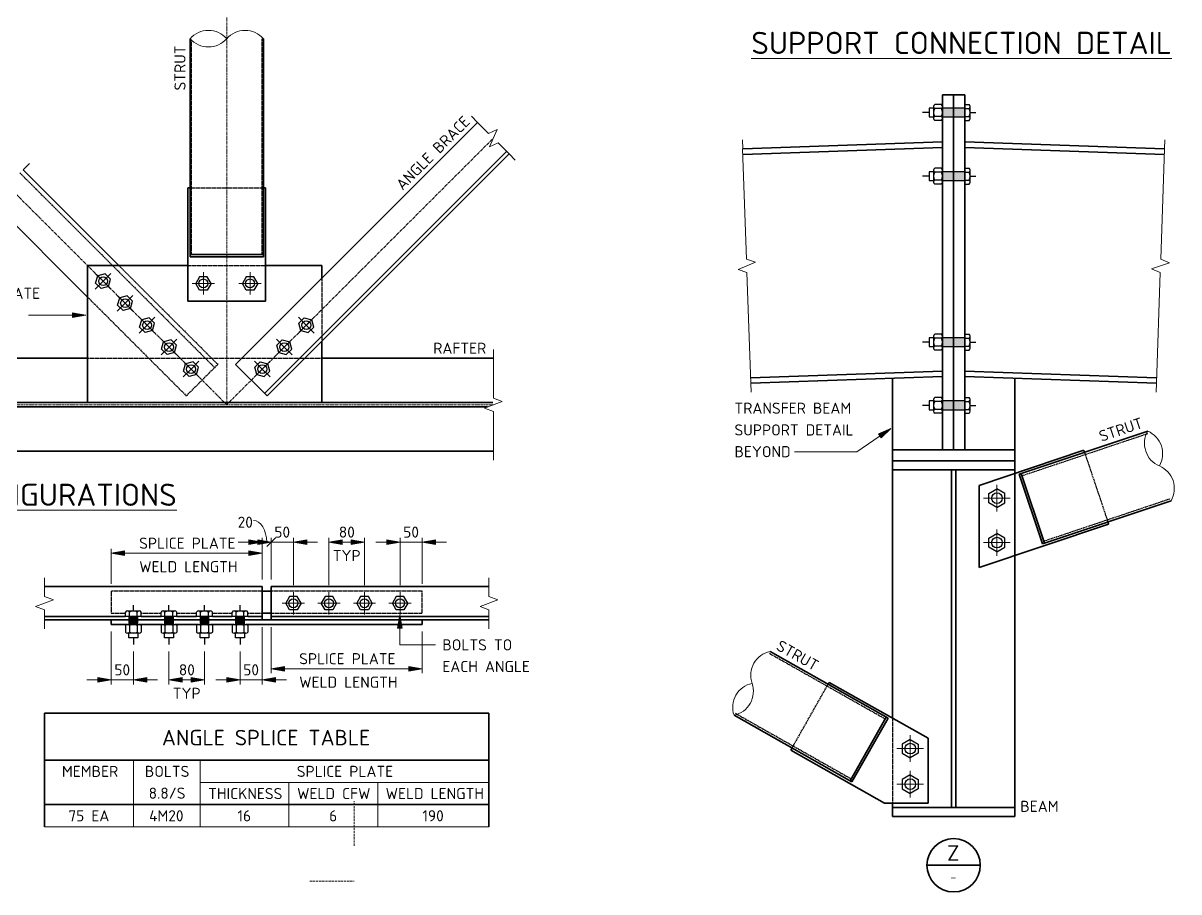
# Model space of a CAD drawing. Header units: millimetres. Extents: x 1285 to 11329, y 695 to 5869.
# Drawn here: x 8524 to 11124, y 2111 to 4066 of the extents above; entities that cross this region are included whole.
import ezdxf

# ---------------------------------------------------------------- set-up
doc = ezdxf.new("R2010")
doc.units = ezdxf.units.MM
for name, pattern in [('Centre x0_5', [10.25, 1.5, -1.25, 6.25, -1.25]), ('Dash', [7, 5, -2]), ('Hidden', [4, 3, -1])]:
    doc.linetypes.add(name, pattern=pattern)
for name, color, linetype, lineweight in [('A-000-T_TEXT', 231, 'Continuous', 13), ('A-010-D_DIM', 211, 'Continuous', 13), ('A-010-D_DIM-10', 211, 'Continuous', 13), ('A-010-M_LINE', 90, 'Continuous', 13), ('Z-000-T_TEXT', 131, 'Continuous', 18), ('Z-060-M_DETAIL', 92, 'Continuous', 25), ('Z-200_P_REF_PLANE', 111, 'Dash', 13)]:
    doc.layers.add(name, color=color, linetype=linetype, lineweight=lineweight)
doc.styles.add('ISOCPEUR', font='isocpeur.ttf', dxfattribs={"height": 25})
doc.styles.add('ISOCPEUR_1', font='isocpeur.ttf', dxfattribs={"height": 35})
doc.styles.add('ISOCPEUR_2', font='isocpeur.ttf', dxfattribs={"height": 50})
doc.styles.add('ISOCPEUR_3', font='isocpeur.ttf', dxfattribs={"height": 20})
doc.styles.add('ISOCPEUR_B', font='', dxfattribs={"height": 35})
doc.styles.get('ISOCPEUR_B').set_extended_font_data('ISOCPEUR', bold=True)
doc.dimstyles.new('2_5___Arrow_Tick', dxfattribs={"dimscale": 304.8, "dimtxt": 24.899529, "dimasz": 0.098425, "dimexe": 0.032808, "dimexo": 0.052493, "dimgap": 0.008202, "dimtad": 1, "dimdec": 0, "dimzin": 0, "dimdsep": 46, "dimtxsty": 'ISOCPEUR', "dimsah": 1, "dimcen": 0.09, "dimadec": 0, "dimazin": 0, "dimtfac": 1, "dimtdec": 4, "dimtix": 1, "dimtmove": 0, "dimatfit": 3, "dimfxl": 1, "dimtvp": 1, "dimtolj": 1, "dimtzin": 0, "dimlwd": 18, "dimlwe": 18, "dimarcsym": 2})
doc.dimstyles.new('2_5___Arrow_Tick_1', dxfattribs={"dimscale": 304.8, "dimtxt": 24.899529, "dimasz": 0.065617, "dimexe": 0.032808, "dimexo": 0.052493, "dimgap": 0.008202, "dimtad": 1, "dimdec": 0, "dimzin": 0, "dimdsep": 46, "dimtxsty": 'ISOCPEUR', "dimblk2": 'OBLIQUE', "dimsah": 1, "dimcen": 0.09, "dimadec": 0, "dimazin": 0, "dimtfac": 1, "dimtdec": 4, "dimtix": 1, "dimtmove": 1, "dimatfit": 3, "dimfxl": 1, "dimtvp": 1, "dimtolj": 1, "dimtzin": 0, "dimlwd": 18, "dimlwe": 18, "dimarcsym": 2})
doc.dimstyles.new('2_5___Arrow_Tick_2', dxfattribs={"dimscale": 304.8, "dimtxt": 24.899529, "dimasz": 0.065617, "dimexe": 0.032808, "dimexo": 0.052493, "dimgap": 0.008202, "dimtad": 1, "dimdec": 0, "dimzin": 0, "dimdsep": 46, "dimtxsty": 'ISOCPEUR', "dimblk1": 'OBLIQUE', "dimsah": 1, "dimcen": 0.09, "dimadec": 0, "dimazin": 0, "dimtfac": 1, "dimtdec": 4, "dimtix": 1, "dimtmove": 0, "dimatfit": 3, "dimfxl": 1, "dimtvp": 1, "dimtolj": 1, "dimtzin": 0, "dimlwd": 18, "dimlwe": 18, "dimarcsym": 2})

# ---------------------------------------------------------------- blocks, each defined once
blk = doc.blocks.new('NRP_Break Line _v2_ - Section-3988876-S-6911 - _INDUSTRIAL_ TYPICAL BRACING CONFIGURATION DETAILS')
at = {"layer": 'Z-060-M_DETAIL', "lineweight": 18}
for p, q in [((0, 0), (89.5, 0)), ((119.5, 0), (209, 0))]:
    blk.add_line(p, q, dxfattribs=at)
blk = doc.blocks.new('NRP_Bolt Detailed Plan _v2_ - M20-1017941-S-6911 - _INDUSTRIAL_ TYPICAL BRACING CONFIGURATION DETAILS')
at = {"layer": 'Z-060-M_DETAIL', "lineweight": 13}
for p, q in [((-25, 0), (0, 0)), ((0, 0), (0, 25)), ((25, 0), (0, 0)), ((0, 0), (0, -25))]:
    blk.add_line(p, q, dxfattribs=at)
at = {"layer": 'Z-060-M_DETAIL'}
for p, q in [((-8.7, 15), (-17.3, 0)), ((8.7, 15), (-8.7, 15)), ((17.3, 0), (8.7, 15)), ((17.3, 0), (8.7, -15)), ((-8.7, -15), (-17.3, 0)), ((8.7, -15), (-8.7, -15))]:
    blk.add_line(p, q, dxfattribs=at)
blk.add_circle((0, 0), 10, dxfattribs=at)
blk = doc.blocks.new('NRP_Bolt Detailed Plan _v2_ - M20-3988875-S-6911 - _INDUSTRIAL_ TYPICAL BRACING CONFIGURATION DETAILS')
at = {"layer": 'Z-060-M_DETAIL'}
for p, q in [((-8.7, 15), (-17.3, 0)), ((-8.7, -15), (-17.3, 0)), ((8.7, 15), (-8.7, 15)), ((17.3, 0), (8.7, 15)), ((8.7, -15), (-8.7, -15)), ((17.3, 0), (8.7, -15))]:
    blk.add_line(p, q, dxfattribs=at)
at = {"layer": 'Z-060-M_DETAIL', "lineweight": 13}
for p, q in [((0, 0), (0, 25)), ((-25, 0), (0, 0)), ((0, 0), (0, -25)), ((25, 0), (0, 0))]:
    blk.add_line(p, q, dxfattribs=at)
at = {"layer": 'Z-060-M_DETAIL'}
blk.add_circle((0, 0), 10, dxfattribs=at)
blk = doc.blocks.new('NRP_Break Line _v2_ - Round-3988884-S-6911 - _INDUSTRIAL_ TYPICAL BRACING CONFIGURATION DETAILS')
at = {"layer": 'Z-060-M_DETAIL', "lineweight": 18}
for centre, start, end in [((41.3, -36.4), 41.4096, 138.5904), ((123.8, -36.4), 41.4096, 138.5904), ((41.3, 36.4), 221.4096, 318.5904)]:
    blk.add_arc(centre, 55, start, end, dxfattribs=at)
blk = doc.blocks.new('NRP_Break Line _v2_ - Section-3988881-S-6911 - _INDUSTRIAL_ TYPICAL BRACING CONFIGURATION DETAILS')
at = {"layer": 'Z-060-M_DETAIL', "lineweight": 18}
for p, q in [((0, 0), (35, 0)), ((65, 0), (100, 0))]:
    blk.add_line(p, q, dxfattribs=at)
blk = doc.blocks.new('NRP_Bolt Detailed Section _v2_ - M20-3989071-S-6911 - _INDUSTRIAL_ TYPICAL BRACING CONFIGURATION DETAILS')
at = {"layer": 'Z-060-M_DETAIL'}
blk.add_hatch(color=256, dxfattribs=at).paths.add_polyline_path([(0, -10), (18, -10), (18, 10), (0, 10)])
for p, q in [((-12.2, -13.3), (-12.2, 13.3)), ((0, 17.8), (-9.6, 17.8)), ((0, 8.9), (-9.6, 8.9)), ((0, 17.8), (0, -17.8)), ((18, 10), (0, 10)), ((0, 10), (0, -10)), ((18, -13.3), (18, 13.3)), ((18, -10), (18, 10)), ((20.5, 17.8), (35.5, 17.8)), ((20.5, 8.9), (35.5, 8.9)), ((38, 13.3), (38, -13.3)), ((38, 10), (48, 10)), ((48, 10), (48, -10)), ((48, 0), (63, 0)), ((-12.2, 0), (-25, 0)), ((0, -8.9), (-9.6, -8.9)), ((0, -17.8), (-9.6, -17.8)), ((0, -10), (18, -10)), ((20.5, -8.9), (35.5, -8.9)), ((20.5, -17.8), (35.5, -17.8)), ((48, -10), (38, -10))]:
    blk.add_line(p, q, dxfattribs=at)
for centre, radius, start, end in [((-7, 13.3), 5.16, 120.5102, 239.4898), ((4.6, 0), 16.8, 148.1145, 211.8855), ((23.2, 13.3), 5.16, 120.5102, 239.4898), ((34.8, 0), 16.8, 148.1145, 211.8855), ((32.8, 13.3), 5.16, 300.5102, 59.4898), ((21.2, 0), 16.8, 328.1145, 31.8855), ((-7, -13.3), 5.16, 120.5102, 239.4898), ((23.2, -13.3), 5.16, 120.5102, 239.4898), ((32.8, -13.3), 5.16, 300.5102, 59.4898)]:
    blk.add_arc(centre, radius, start, end, dxfattribs=at)
blk = doc.blocks.new('NRP_Break Line _v2_ - Section-3988834-S-6911 - _INDUSTRIAL_ TYPICAL BRACING CONFIGURATION DETAILS')
at = {"layer": 'Z-060-M_DETAIL', "lineweight": 18}
for p, q in [((0, 0), (22.5, 0)), ((52.5, 0), (75, 0))]:
    blk.add_line(p, q, dxfattribs=at)
blk = doc.blocks.new('NRP_Bolt Detailed Plan _v2_ - M24-1017943-S-6911 - _INDUSTRIAL_ TYPICAL BRACING CONFIGURATION DETAILS')
at = {"layer": 'Z-060-M_DETAIL', "lineweight": 13}
for p, q in [((0, 0), (0, 30)), ((-30, 0), (0, 0)), ((30, 0), (0, 0)), ((0, 0), (0, -30))]:
    blk.add_line(p, q, dxfattribs=at)
at = {"layer": 'Z-060-M_DETAIL'}
for p, q in [((-10.4, 18), (-20.8, 0)), ((10.4, 18), (-10.4, 18)), ((20.8, 0), (10.4, 18)), ((20.8, 0), (10.4, -18)), ((-10.4, -18), (-20.8, 0)), ((10.4, -18), (-10.4, -18))]:
    blk.add_line(p, q, dxfattribs=at)
blk.add_circle((0, 0), 12, dxfattribs=at)
blk = doc.blocks.new('NRP_Break Line _v2_ - Round-3989127-S-6911 - _INDUSTRIAL_ TYPICAL BRACING CONFIGURATION DETAILS')
at = {"layer": 'Z-060-M_DETAIL', "lineweight": 18}
for centre, start, end in [((41.3, -36.4), 41.4096, 138.5904), ((123.8, -36.4), 41.4096, 138.5904), ((41.3, 36.4), 221.4096, 318.5904)]:
    blk.add_arc(centre, 55, start, end, dxfattribs=at)
blk = doc.blocks.new('NRP_Bolt Detailed Section _v2_ - M20-3988994-S-6911 - _INDUSTRIAL_ TYPICAL BRACING CONFIGURATION DETAILS')
at = {"layer": 'Z-060-M_DETAIL'}
blk.add_hatch(color=256, dxfattribs=at).paths.add_polyline_path([(0, 10), (0, -10), (50, -10), (50, 10)])
for p, q in [((-12.2, 0), (-25, 0)), ((-12.2, 13.3), (-12.2, -13.3)), ((0, 17.8), (-9.6, 17.8)), ((0, 8.9), (-9.6, 8.9)), ((0, -17.8), (0, 17.8)), ((50, 10), (0, 10)), ((0, 10), (0, -10)), ((50, 13.3), (50, -13.3)), ((50, -10), (50, 10)), ((52.5, 17.8), (67.5, 17.8)), ((52.5, 8.9), (67.5, 8.9)), ((70, -13.3), (70, 13.3)), ((80, 10), (70, 10)), ((80, -10), (80, 10)), ((0, -8.9), (-9.6, -8.9)), ((0, -17.8), (-9.6, -17.8)), ((0, -10), (50, -10)), ((52.5, -8.9), (67.5, -8.9)), ((52.5, -17.8), (67.5, -17.8)), ((70, -10), (80, -10)), ((80, 0), (95, 0))]:
    blk.add_line(p, q, dxfattribs=at)
for centre, radius, start, end in [((-7, 13.3), 5.16, 120.5102, 239.4898), ((4.6, 0), 16.8, 148.1145, 211.8855), ((55.2, 13.3), 5.16, 120.5102, 239.4898), ((66.8, 0), 16.8, 148.1145, 211.8855), ((64.8, 13.3), 5.16, 300.5102, 59.4898), ((53.2, 0), 16.8, 328.1145, 31.8855), ((-7, -13.3), 5.16, 120.5102, 239.4898), ((55.2, -13.3), 5.16, 120.5102, 239.4898), ((64.8, -13.3), 5.16, 300.5102, 59.4898)]:
    blk.add_arc(centre, radius, start, end, dxfattribs=at)
blk = doc.blocks.new('NRP_Break Line _v2_ - Section-4257791-S-6911 - _INDUSTRIAL_ TYPICAL BRACING CONFIGURATION DETAILS')
at = {"layer": 'Z-060-M_DETAIL', "lineweight": 18}
for p, q in [((0, 0), (249, 0)), ((279, 0), (528, 0))]:
    blk.add_line(p, q, dxfattribs=at)
blk = doc.blocks.new('DIMBLOCK6-S-6911 - _INDUSTRIAL_ TYPICAL BRACING CONFIGURATION DETAILS')
at = {"layer": 'A-010-D_DIM-10', "lineweight": 18}
blk.add_hatch(color=256, dxfattribs=at).paths.add_polyline_path([(9061.7, 2897.8), (9031.7, 2903.1), (9031.7, 2892.5)])
for p, q in [((9007.2, 2897.8), (9081.7, 2897.8)), ((9061.7, 2897.8), (9031.7, 2903.1)), ((9031.7, 2903.1), (9031.7, 2892.5)), ((9031.7, 2892.5), (9061.7, 2897.8)), ((9061.7, 2897.8), (9061.7, 2907.8)), ((9061.7, 2897.8), (9061.7, 2813.8)), ((9081.7, 2897.8), (9071.7, 2887.8)), ((9081.7, 2897.8), (9091.7, 2907.8)), ((9081.7, 2897.8), (9081.7, 2907.8)), ((9081.7, 2897.8), (9081.7, 2813.8))]:
    blk.add_line(p, q, dxfattribs=at)
blk.add_ellipse((9041.8, 2897.8), major_axis=(0, 48.7), ratio=0.613688, start_param=4.712389, end_param=6.283185, dxfattribs=at)
at = {"layer": 'A-010-D_DIM-10', "color": 0, "lineweight": 18, "insert": (9006.4, 2955.2), "char_height": 25, "width": 42.521, "attachment_point": 1, "line_spacing_factor": 1.149209, "style": 'ISOCPEUR'}
blk.add_mtext('20', dxfattribs=at)
blk = doc.blocks.new('_Oblique')
at = {"color": 0, "linetype": 'ByBlock', "lineweight": -2}
blk.add_line((-0.5, -0.5), (0.5, 0.5), dxfattribs=at)
blk = doc.blocks.new('DIMBLOCK7-S-6911 - _INDUSTRIAL_ TYPICAL BRACING CONFIGURATION DETAILS')
at = {"layer": 'A-010-D_DIM-10', "lineweight": 18}
for points in [[(9081.7, 2897.8), (9051.7, 2903.1), (9051.7, 2892.5)], [(9131.7, 2897.8), (9161.7, 2892.5), (9161.7, 2903.1)]]:
    blk.add_hatch(color=256, dxfattribs=at).paths.add_polyline_path(points)
for p, q in [((9081.7, 2897.8), (9051.7, 2903.1)), ((9051.7, 2903.1), (9051.7, 2892.5)), ((9051.7, 2892.5), (9081.7, 2897.8)), ((9081.7, 2897.8), (9081.7, 2907.8)), ((9081.7, 2897.8), (9186.1, 2897.8)), ((9081.7, 2897.8), (9081.7, 2813.8)), ((9131.7, 2897.8), (9131.7, 2907.8)), ((9161.7, 2903.1), (9131.7, 2897.8)), ((9131.7, 2897.8), (9161.7, 2892.5)), ((9131.7, 2897.8), (9131.7, 2801.3)), ((9161.7, 2892.5), (9161.7, 2903.1))]:
    blk.add_line(p, q, dxfattribs=at)
at = {"layer": 'A-010-D_DIM-10', "color": 0, "lineweight": 18, "insert": (9089, 2933), "char_height": 25, "width": 42.521, "attachment_point": 1, "line_spacing_factor": 1.149209, "style": 'ISOCPEUR'}
blk.add_mtext('50', dxfattribs=at)
blk = doc.blocks.new('DIMBLOCK8-S-6911 - _INDUSTRIAL_ TYPICAL BRACING CONFIGURATION DETAILS')
at = {"layer": 'A-010-D_DIM-10', "lineweight": 18}
for points in [[(8721.7, 2587.8), (8691.7, 2593.1), (8691.7, 2582.5)], [(8771.7, 2587.8), (8801.7, 2582.5), (8801.7, 2593.1)]]:
    blk.add_hatch(color=256, dxfattribs=at).paths.add_polyline_path(points)
for p, q in [((8721.7, 2587.8), (8721.7, 2696.8)), ((8771.7, 2587.8), (8771.7, 2651.8)), ((8667.2, 2587.8), (8826.1, 2587.8)), ((8721.7, 2587.8), (8691.7, 2593.1)), ((8691.7, 2593.1), (8691.7, 2582.5)), ((8691.7, 2582.5), (8721.7, 2587.8)), ((8721.7, 2587.8), (8721.7, 2577.8)), ((8801.7, 2593.1), (8771.7, 2587.8)), ((8771.7, 2587.8), (8801.7, 2582.5)), ((8771.7, 2587.8), (8771.7, 2577.8)), ((8801.7, 2582.5), (8801.7, 2593.1))]:
    blk.add_line(p, q, dxfattribs=at)
at = {"layer": 'A-010-D_DIM-10', "color": 0, "lineweight": 18, "insert": (8729, 2623), "char_height": 25, "width": 42.521, "attachment_point": 1, "line_spacing_factor": 1.149209, "style": 'ISOCPEUR'}
blk.add_mtext('50', dxfattribs=at)
blk = doc.blocks.new('DIMBLOCK9-S-6911 - _INDUSTRIAL_ TYPICAL BRACING CONFIGURATION DETAILS')
at = {"layer": 'A-010-D_DIM-10', "lineweight": 18}
for points in [[(9371.7, 2897.8), (9341.7, 2903.1), (9341.7, 2892.5)], [(9421.7, 2897.8), (9451.7, 2892.5), (9451.7, 2903.1)]]:
    blk.add_hatch(color=256, dxfattribs=at).paths.add_polyline_path(points)
for p, q in [((9317.2, 2897.8), (9476.1, 2897.8)), ((9371.7, 2897.8), (9341.7, 2903.1)), ((9341.7, 2903.1), (9341.7, 2892.5)), ((9341.7, 2892.5), (9371.7, 2897.8)), ((9371.7, 2897.8), (9371.7, 2907.8)), ((9371.7, 2897.8), (9371.7, 2801.3)), ((9421.7, 2897.8), (9421.7, 2907.8)), ((9451.7, 2903.1), (9421.7, 2897.8)), ((9421.7, 2897.8), (9451.7, 2892.5)), ((9421.7, 2897.8), (9421.7, 2803.8)), ((9451.7, 2892.5), (9451.7, 2903.1))]:
    blk.add_line(p, q, dxfattribs=at)
at = {"layer": 'A-010-D_DIM-10', "color": 0, "lineweight": 18, "insert": (9379, 2933), "char_height": 25, "width": 42.521, "attachment_point": 1, "line_spacing_factor": 1.149209, "style": 'ISOCPEUR'}
blk.add_mtext('50', dxfattribs=at)
blk = doc.blocks.new('DIMBLOCK10-S-6911 - _INDUSTRIAL_ TYPICAL BRACING CONFIGURATION DETAILS')
at = {"layer": 'A-010-D_DIM-10', "lineweight": 18}
for points in [[(9211.7, 2897.8), (9241.7, 2892.5), (9241.7, 2903.1)], [(9291.7, 2897.8), (9261.7, 2903.1), (9261.7, 2892.5)]]:
    blk.add_hatch(color=256, dxfattribs=at).paths.add_polyline_path(points)
for p, q in [((9211.7, 2897.8), (9211.7, 2907.8)), ((9241.7, 2903.1), (9211.7, 2897.8)), ((9211.7, 2897.8), (9291.7, 2897.8)), ((9211.7, 2897.8), (9241.7, 2892.5)), ((9211.7, 2897.8), (9211.7, 2801.3)), ((9241.7, 2892.5), (9241.7, 2903.1)), ((9291.7, 2897.8), (9261.7, 2903.1)), ((9261.7, 2903.1), (9261.7, 2892.5)), ((9261.7, 2892.5), (9291.7, 2897.8)), ((9291.7, 2897.8), (9291.7, 2907.8)), ((9291.7, 2897.8), (9291.7, 2801.3))]:
    blk.add_line(p, q, dxfattribs=at)
at = {"layer": 'A-010-D_DIM-10', "color": 0, "lineweight": 18, "char_height": 25, "attachment_point": 1, "line_spacing_factor": 1.149209, "style": 'ISOCPEUR'}
for s, insert, width in [('80', (9234, 2933), 42.521), ('TYP', (9220.3, 2880.1), 75.273)]:
    blk.add_mtext(s, dxfattribs=dict(at, insert=insert, width=width))
blk = doc.blocks.new('DIMBLOCK11-S-6911 - _INDUSTRIAL_ TYPICAL BRACING CONFIGURATION DETAILS')
at = {"layer": 'A-010-D_DIM-10', "lineweight": 18}
for points in [[(8851.7, 2587.8), (8881.7, 2582.5), (8881.7, 2593.1)], [(8931.7, 2587.8), (8901.7, 2593.1), (8901.7, 2582.5)]]:
    blk.add_hatch(color=256, dxfattribs=at).paths.add_polyline_path(points)
for p, q in [((8851.7, 2587.8), (8851.7, 2651.8)), ((8931.7, 2587.8), (8931.7, 2651.8)), ((8881.7, 2593.1), (8851.7, 2587.8)), ((8851.7, 2587.8), (8931.7, 2587.8)), ((8851.7, 2587.8), (8881.7, 2582.5)), ((8851.7, 2587.8), (8851.7, 2577.8)), ((8881.7, 2582.5), (8881.7, 2593.1)), ((8931.7, 2587.8), (8901.7, 2593.1)), ((8901.7, 2593.1), (8901.7, 2582.5)), ((8901.7, 2582.5), (8931.7, 2587.8)), ((8931.7, 2587.8), (8931.7, 2577.8))]:
    blk.add_line(p, q, dxfattribs=at)
at = {"layer": 'A-010-D_DIM-10', "color": 0, "lineweight": 18, "char_height": 25, "attachment_point": 1, "line_spacing_factor": 1.149209, "style": 'ISOCPEUR'}
for s, insert, width in [('80', (8874, 2623), 42.521), ('TYP', (8860.3, 2570.1), 75.273)]:
    blk.add_mtext(s, dxfattribs=dict(at, insert=insert, width=width))
blk = doc.blocks.new('DIMBLOCK12-S-6911 - _INDUSTRIAL_ TYPICAL BRACING CONFIGURATION DETAILS')
at = {"layer": 'A-010-D_DIM-10', "lineweight": 18}
for points in [[(9011.7, 2587.8), (8981.7, 2593.1), (8981.7, 2582.5)], [(9061.7, 2587.8), (9091.7, 2582.5), (9091.7, 2593.1)]]:
    blk.add_hatch(color=256, dxfattribs=at).paths.add_polyline_path(points)
for p, q in [((9061.7, 2587.8), (9061.7, 2706.8)), ((9011.7, 2587.8), (9011.7, 2651.8)), ((8957.2, 2587.8), (9116.1, 2587.8)), ((9011.7, 2587.8), (8981.7, 2593.1)), ((8981.7, 2593.1), (8981.7, 2582.5)), ((8981.7, 2582.5), (9011.7, 2587.8)), ((9011.7, 2587.8), (9011.7, 2577.8)), ((9091.7, 2593.1), (9061.7, 2587.8)), ((9061.7, 2587.8), (9091.7, 2582.5)), ((9061.7, 2587.8), (9061.7, 2577.8)), ((9091.7, 2582.5), (9091.7, 2593.1))]:
    blk.add_line(p, q, dxfattribs=at)
at = {"layer": 'A-010-D_DIM-10', "color": 0, "lineweight": 18, "insert": (9019, 2623), "char_height": 25, "width": 42.521, "attachment_point": 1, "line_spacing_factor": 1.149209, "style": 'ISOCPEUR'}
blk.add_mtext('50', dxfattribs=at)
blk = doc.blocks.new('DIMBLOCK13-S-6911 - _INDUSTRIAL_ TYPICAL BRACING CONFIGURATION DETAILS')
at = {"layer": 'A-010-D_DIM-10', "lineweight": 18}
for points in [[(9081.7, 2612.8), (9111.7, 2607.5), (9111.7, 2618.1)], [(9421.7, 2612.8), (9391.7, 2618.1), (9391.7, 2607.5)]]:
    blk.add_hatch(color=256, dxfattribs=at).paths.add_polyline_path(points)
for p, q in [((9081.7, 2612.8), (9081.7, 2706.8)), ((9421.7, 2612.8), (9421.7, 2696.8)), ((9111.7, 2618.1), (9081.7, 2612.8)), ((9081.7, 2612.8), (9421.7, 2612.8)), ((9081.7, 2612.8), (9111.7, 2607.5)), ((9081.7, 2612.8), (9081.7, 2602.8)), ((9111.7, 2607.5), (9111.7, 2618.1)), ((9421.7, 2612.8), (9391.7, 2618.1)), ((9391.7, 2618.1), (9391.7, 2607.5)), ((9391.7, 2607.5), (9421.7, 2612.8)), ((9421.7, 2612.8), (9421.7, 2602.8))]:
    blk.add_line(p, q, dxfattribs=at)
at = {"layer": 'A-010-D_DIM-10', "color": 0, "lineweight": 18, "char_height": 25, "attachment_point": 1, "line_spacing_factor": 1.149209, "style": 'ISOCPEUR'}
for s, insert, width in [('SPLICE PLATE', (9144.7, 2648), 256.848), ('WELD LENGTH', (9144.9, 2595.1), 256.274)]:
    blk.add_mtext(s, dxfattribs=dict(at, insert=insert, width=width))
blk = doc.blocks.new('DIMBLOCK14-S-6911 - _INDUSTRIAL_ TYPICAL BRACING CONFIGURATION DETAILS')
at = {"layer": 'A-010-D_DIM-10', "lineweight": 18}
for points in [[(8721.7, 2872.8), (8751.7, 2867.5), (8751.7, 2878.1)], [(9061.7, 2872.8), (9031.7, 2878.1), (9031.7, 2867.5)]]:
    blk.add_hatch(color=256, dxfattribs=at).paths.add_polyline_path(points)
for p, q in [((8721.7, 2872.8), (8721.7, 2882.8)), ((8751.7, 2878.1), (8721.7, 2872.8)), ((8721.7, 2872.8), (9061.7, 2872.8)), ((8721.7, 2872.8), (8751.7, 2867.5)), ((8721.7, 2872.8), (8721.7, 2803.8)), ((8751.7, 2867.5), (8751.7, 2878.1)), ((9061.7, 2872.8), (9031.7, 2878.1)), ((9031.7, 2878.1), (9031.7, 2867.5)), ((9031.7, 2867.5), (9061.7, 2872.8)), ((9061.7, 2872.8), (9061.7, 2882.8)), ((9061.7, 2872.8), (9061.7, 2813.8))]:
    blk.add_line(p, q, dxfattribs=at)
at = {"layer": 'A-010-D_DIM-10', "color": 0, "lineweight": 18, "char_height": 25, "attachment_point": 1, "line_spacing_factor": 1.149209, "style": 'ISOCPEUR'}
for s, insert, width in [('SPLICE PLATE', (8784.7, 2908), 256.848), ('WELD LENGTH', (8784.9, 2855.1), 256.274)]:
    blk.add_mtext(s, dxfattribs=dict(at, insert=insert, width=width))
blk = doc.blocks.new('NRP_Detail-Head-Dummy - NRP_Detail-Head-Dummy-3982402-S-6911 - _INDUSTRIAL_ TYPICAL BRACING CONFIGURATION DETAILS')
at = {"layer": 'Z-000-T_TEXT', "lineweight": 35}
blk.add_line((-6, 0), (6, 0), dxfattribs=at)
for start, end in [(360, 180), (180, 360)]:
    blk.add_arc((0, 0), 6, start, end, dxfattribs=at)

msp = doc.modelspace()

# ---------------------------------------------------------------- hatches: boundary and pattern name
at = {"layer": 'A-000-T_TEXT', "lineweight": 18}
for points in [[(8664.4, 3409), (8634.4, 3414.3), (8634.4, 3403.7)], [(10475.8, 3154), (10448.1, 3141.4), (10454.1, 3132.7)], [(9371.5, 2734.5), (9366.2, 2704.5), (9376.8, 2704.5)]]:
    msp.add_hatch(color=7, dxfattribs=at).paths.add_polyline_path(points)

# ---------------------------------------------------------------- linework, layer by layer
at = {"layer": 'A-000-T_TEXT', "color": 250, "lineweight": 18}
for p, q in [((8569.8, 3409), (8535.4, 3409)), ((8664.4, 3409), (8569.8, 3409)), ((8664.4, 3409), (8634.4, 3414.3)), ((8634.4, 3414.3), (8634.4, 3403.7)), ((8634.4, 3403.7), (8664.4, 3409)), ((10475.8, 3154), (10399.3, 3101.5)), ((10475.8, 3154), (10448.1, 3141.4)), ((10454.1, 3132.7), (10475.8, 3154)), ((10448.1, 3141.4), (10454.1, 3132.7)), ((10399.3, 3101.5), (10259, 3101.5)), ((9371.5, 2734.5), (9366.2, 2704.5)), ((9376.8, 2704.5), (9371.5, 2734.5)), ((9371.5, 2734.5), (9371.5, 2666.7)), ((9366.2, 2704.5), (9376.8, 2704.5)), ((9371.5, 2666.7), (9451.9, 2666.7))]:
    msp.add_line(p, q, dxfattribs=at)
at = {"layer": 'A-010-M_LINE', "linetype": 'Centre x0_5', "lineweight": 18}
for p, q in [((8981.7, 3207.2), (8981.7, 5669.3)), ((7193.4, 4995.4), (8981.7, 3207.2)), ((9580.6, 3806.1), (8981.7, 3207.2)), ((7193.4, 3207.2), (9581.7, 3207.2))]:
    msp.add_line(p, q, dxfattribs=at)
at = {"layer": 'A-010-M_LINE', "lineweight": 35}
for p, q in [((8899.2, 3540.2), (8899.2, 4031.1)), ((9064.2, 3540.2), (9064.2, 4031.1)), ((10592.4, 3904.9), (10592.4, 3105.6)), ((10617.4, 3904.9), (10592.4, 3904.9)), ((10617.4, 3166.9), (10617.4, 3904.9)), ((10642.4, 3904.9), (10617.4, 3904.9)), ((10617.4, 3904.9), (10617.4, 3105.6)), ((10642.4, 3105.6), (10642.4, 3904.9)), ((9001.7, 3297.9), (9546.3, 3842.5)), ((10592.4, 3799.1), (10142.7, 3783.4)), ((10642.4, 3799.1), (11092.1, 3783.4)), ((9066.7, 3232.8), (9611.3, 3777.5)), ((9072.4, 3227.2), (9617, 3771.8)), ((10592.4, 3785.9), (10143.2, 3770.2)), ((10642.4, 3785.9), (11091.7, 3770.2)), ((8523.6, 3735.9), (8739.3, 3520.2)), ((8894.2, 3440.2), (8894.2, 3695.2)), ((8894.2, 3695.2), (8899.2, 3695.2)), ((9064.2, 3695.2), (9069.2, 3695.2)), ((9069.2, 3440.2), (9069.2, 3695.2)), ((8452.9, 3665.2), (8668.6, 3449.5)), ((8899.2, 3545.2), (9064.2, 3545.2)), ((8899.2, 3540.2), (9064.2, 3540.2)), ((8668.6, 3520.2), (8894.2, 3520.2)), ((8668.6, 3520.2), (8668.6, 3212)), ((9195.7, 3520.2), (9069.2, 3520.2)), ((9195.7, 3492), (9195.7, 3520.2)), ((8894.2, 3440.2), (9069.2, 3440.2)), ((9195.7, 3350.5), (9195.7, 3212)), ((8187.5, 3311.7), (8668.6, 3311.7)), ((9195.7, 3311.7), (9581.7, 3311.7)), ((9001.7, 3297.9), (9072.4, 3227.2)), ((10592.4, 3283), (10160.7, 3267.9)), ((10642.4, 3283), (11074.1, 3267.9)), ((10592.4, 3270.7), (10161.1, 3255.7)), ((10479.9, 3105.6), (10479.9, 3266.8)), ((10642.4, 3270.7), (11073.7, 3255.7)), ((10754.9, 3105.6), (10754.9, 3266.8)), ((8189, 3202.4), (9568.9, 3202.4)), ((8200.3, 3212), (9580.2, 3212)), ((10764.9, 3050.6), (11054.1, 3147.7)), ((8187.5, 3102.7), (9581.7, 3102.7)), ((10479.9, 3080.6), (10479.9, 3105.6)), ((10479.9, 3105.6), (10754.9, 3105.6)), ((10674.9, 3025.6), (10910.3, 3104.6)), ((10754.9, 3105.6), (10754.9, 3080.6)), ((10910.3, 3104.6), (10911.4, 3101.3)), ((10479.9, 3080.6), (10754.9, 3080.6)), ((10479.9, 3060.6), (10479.9, 3080.6)), ((10754.9, 3080.6), (10754.9, 3060.6)), ((10754.9, 3060.6), (10479.9, 3060.6)), ((10479.9, 3060.6), (10479.9, 2501.7)), ((10612.4, 3060.6), (10622.4, 3060.6)), ((10612.4, 2300.6), (10612.4, 3060.6)), ((10622.4, 3060.6), (10622.4, 2300.6)), ((10754.9, 3060.6), (10754.9, 2300.6)), ((10764.9, 3050.6), (10817.4, 2894.1)), ((10769.6, 3052.2), (10822.2, 2895.7)), ((10674.9, 3025.6), (10674.9, 2841)), ((10817.4, 2894.1), (11106.6, 2991.2)), ((10964.9, 2942.1), (10966, 2938.7)), ((10674.9, 2841), (10966, 2938.7)), ((9061.7, 2797.8), (8571.7, 2797.8)), ((9061.7, 2797.8), (9061.7, 2722.8)), ((9081.7, 2787.8), (9061.7, 2787.8)), ((9081.7, 2797.8), (9571.7, 2797.8)), ((9081.7, 2797.8), (9081.7, 2722.8)), ((8571.7, 2730.8), (8753.9, 2730.8)), ((8789.5, 2730.8), (8833.9, 2730.8)), ((8869.5, 2730.8), (8913.9, 2730.8)), ((8949.5, 2730.8), (8993.9, 2730.8)), ((9029.5, 2730.8), (9061.7, 2730.8)), ((9061.7, 2737.8), (9081.7, 2737.8)), ((9571.7, 2730.8), (9081.7, 2730.8)), ((8571.7, 2722.8), (8761.7, 2722.8)), ((8721.7, 2722.8), (8721.7, 2712.8)), ((8721.7, 2722.8), (8761.7, 2722.8)), ((8721.7, 2712.8), (8758.3, 2712.8)), ((8781.7, 2722.8), (8841.7, 2722.8)), ((8781.7, 2722.8), (8841.7, 2722.8)), ((8785, 2712.8), (8838.3, 2712.8)), ((8861.7, 2722.8), (8921.7, 2722.8)), ((8861.7, 2722.8), (8921.7, 2722.8)), ((8865, 2712.8), (8918.3, 2712.8)), ((8941.7, 2722.8), (9001.7, 2722.8)), ((8941.7, 2722.8), (9001.7, 2722.8)), ((8945, 2712.8), (8998.3, 2712.8)), ((9021.7, 2722.8), (9061.7, 2722.8)), ((9021.7, 2722.8), (9421.7, 2722.8)), ((9025, 2712.8), (9421.7, 2712.8)), ((9571.7, 2722.8), (9081.7, 2722.8)), ((9421.7, 2712.8), (9421.7, 2722.8)), ((10469.9, 2501.7), (10204.5, 2651.9)), ((10335.7, 2579.3), (10337.4, 2582.3)), ((10559.9, 2456.4), (10337.4, 2582.3)), ((8571.7, 2512.8), (9571.7, 2512.8)), ((8571.7, 2512.8), (8571.7, 2257)), ((9571.7, 2512.8), (9571.7, 2257)), ((10388.6, 2358), (10123.2, 2508.2)), ((10384.3, 2360.4), (10465.6, 2504.1)), ((10388.6, 2358), (10469.9, 2501.7)), ((10559.9, 2456.4), (10559.9, 2310.6)), ((10251.3, 2430), (10253, 2433)), ((10462.2, 2310.6), (10251.3, 2430)), ((8571.7, 2407), (9571.7, 2407)), ((8571.7, 2307), (9571.7, 2307)), ((10559.9, 2310.6), (10462.2, 2310.6)), ((10479.9, 2310.6), (10479.9, 2300.6)), ((10754.9, 2300.6), (10479.9, 2300.6)), ((10479.9, 2300.6), (10479.9, 2280.6)), ((10622.4, 2300.6), (10612.4, 2300.6)), ((10754.9, 2280.6), (10754.9, 2300.6)), ((10479.9, 2280.6), (10754.9, 2280.6))]:
    msp.add_line(p, q, dxfattribs=at)
at = {"layer": 'A-010-M_LINE', "linetype": 'Hidden', "lineweight": 25}
for p, q in [((9061.2, 3545.2), (9061.2, 4031.1)), ((8902.2, 3545.2), (8902.2, 4028.5)), ((8516.5, 3728.8), (8954.6, 3290.8)), ((8899.2, 3695.2), (9064.2, 3695.2)), ((8739.3, 3520.2), (8961.7, 3297.9)), ((8894.2, 3520.2), (9069.2, 3520.2)), ((9195.7, 3492), (9195.7, 3350.5)), ((8668.6, 3449.5), (8890.9, 3227.2)), ((8668.6, 3311.7), (9195.7, 3311.7)), ((8961.7, 3297.9), (8890.9, 3227.2)), ((10771.2, 3047.5), (11055.6, 3142.9)), ((10911.4, 3101.3), (10964.9, 2942.1)), ((10820.6, 2900.4), (11105, 2995.9)), ((8721.7, 2787.8), (8721.7, 2737.8)), ((9061.7, 2787.8), (8721.7, 2787.8)), ((9421.7, 2787.8), (9081.7, 2787.8)), ((9421.7, 2737.8), (9421.7, 2787.8)), ((8721.7, 2737.8), (8753.9, 2737.8)), ((8789.5, 2737.8), (8833.9, 2737.8)), ((8869.5, 2737.8), (8913.9, 2737.8)), ((8949.5, 2737.8), (8993.9, 2737.8)), ((9029.5, 2737.8), (9061.7, 2737.8)), ((9081.7, 2737.8), (9421.7, 2737.8)), ((10463.1, 2499.8), (10202, 2647.5)), ((10253, 2433), (10335.7, 2579.3)), ((10386.7, 2364.8), (10125.6, 2512.5)), ((10479.9, 2501.7), (10479.9, 2310.6))]:
    msp.add_line(p, q, dxfattribs=at)
at = {"layer": 'A-010-M_LINE', "lineweight": 18}
for p, q in [((8771.7, 2407), (8771.7, 2257)), ((8921.7, 2407), (8921.7, 2257)), ((8921.7, 2357), (9571.7, 2357)), ((9121.7, 2357), (9121.7, 2257)), ((9321.7, 2357), (9321.7, 2257)), ((8571.7, 2257), (9571.7, 2257))]:
    msp.add_line(p, q, dxfattribs=at)
at = {"layer": 'Z-000-T_TEXT'}
for p, q in [((9546.3, 3842.5), (9532.2, 3856.6)), ((9571, 3817.8), (9590.5, 3826.6)), ((9590.5, 3826.6), (9572.8, 3787.7)), ((10142.7, 3783.4), (10142, 3803.4)), ((11092.1, 3783.4), (11092.8, 3803.4)), ((9572.8, 3787.7), (9592.3, 3796.5)), ((9617, 3771.8), (9631.1, 3757.7)), ((8523.6, 3735.9), (8537.7, 3750.1)), ((10132.2, 3511.3), (10171.6, 3527.7)), ((10152.4, 3504.5), (10132.2, 3511.3)), ((10171.6, 3527.7), (10151.4, 3534.5)), ((11103.2, 3526.3), (11062.7, 3512.7)), ((11062.7, 3512.7), (11082.4, 3504.5)), ((11083.4, 3534.5), (11103.2, 3526.3)), ((9581.7, 3311.7), (9581.7, 3331.7)), ((10161.1, 3255.7), (10161.8, 3235.7)), ((11073.7, 3255.7), (11073, 3235.7)), ((9601.7, 3214.7), (9561.7, 3199.7)), ((9561.7, 3199.7), (9581.7, 3192.2)), ((9581.7, 3222.2), (9601.7, 3214.7)), ((9581.7, 3102.7), (9581.7, 3082.7)), ((8571.7, 2797.8), (8571.7, 2817.8)), ((9571.7, 2797.8), (9571.7, 2817.8)), ((8551.7, 2752.8), (8591.7, 2767.8)), ((8591.7, 2767.8), (8571.7, 2775.3)), ((9591.7, 2767.8), (9551.7, 2752.8)), ((9571.7, 2775.3), (9591.7, 2767.8)), ((8571.7, 2745.3), (8551.7, 2752.8)), ((9551.7, 2752.8), (9571.7, 2745.3)), ((8571.7, 2722.8), (8571.7, 2702.8)), ((9571.7, 2722.8), (9571.7, 2702.8))]:
    msp.add_line(p, q, dxfattribs=at)
at = {"layer": 'Z-200_P_REF_PLANE'}
for p, q in [((9268.8, 2214.6), (9268.8, 2314.6)), ((9168.8, 2134.6), (9268.8, 2134.6))]:
    msp.add_line(p, q, dxfattribs=at)

# ---------------------------------------------------------------- block references
at = {"layer": 'Z-000-T_TEXT', "lineweight": 35, "xscale": 10, "yscale": 10, "zscale": 10}
msp.add_blockref('NRP_Detail-Head-Dummy - NRP_Detail-Head-Dummy-3982402-S-6911 - _INDUSTRIAL_ TYPICAL BRACING CONFIGURATION DETAILS', (10617.4, 2170.6), dxfattribs=at)
at = {"layer": 'Z-060-M_DETAIL'}
for name, p in [('NRP_Break Line _v2_ - Round-3988884-S-6911 - _INDUSTRIAL_ TYPICAL BRACING CONFIGURATION DETAILS', (8899.2, 4031.1)), ('NRP_Bolt Detailed Plan _v2_ - M20-1017941-S-6911 - _INDUSTRIAL_ TYPICAL BRACING CONFIGURATION DETAILS', (8929.2, 3480.2)), ('NRP_Bolt Detailed Plan _v2_ - M20-1017941-S-6911 - _INDUSTRIAL_ TYPICAL BRACING CONFIGURATION DETAILS', (9034.2, 3480.2)), ('NRP_Bolt Detailed Plan _v2_ - M20-1017941-S-6911 - _INDUSTRIAL_ TYPICAL BRACING CONFIGURATION DETAILS', (9131.7, 2760.3)), ('NRP_Bolt Detailed Plan _v2_ - M20-1017941-S-6911 - _INDUSTRIAL_ TYPICAL BRACING CONFIGURATION DETAILS', (9211.7, 2760.3)), ('NRP_Bolt Detailed Plan _v2_ - M20-1017941-S-6911 - _INDUSTRIAL_ TYPICAL BRACING CONFIGURATION DETAILS', (9291.7, 2760.3)), ('NRP_Bolt Detailed Plan _v2_ - M20-1017941-S-6911 - _INDUSTRIAL_ TYPICAL BRACING CONFIGURATION DETAILS', (9371.7, 2760.3))]:
    msp.add_blockref(name, p, dxfattribs=at)
for name, p, rotation in [('NRP_Bolt Detailed Section _v2_ - M20-3988994-S-6911 - _INDUSTRIAL_ TYPICAL BRACING CONFIGURATION DETAILS', (10642.4, 3864.9), 180), ('NRP_Bolt Detailed Section _v2_ - M20-3988994-S-6911 - _INDUSTRIAL_ TYPICAL BRACING CONFIGURATION DETAILS', (10642.4, 3721.7), 180), ('NRP_Bolt Detailed Plan _v2_ - M20-3988875-S-6911 - _INDUSTRIAL_ TYPICAL BRACING CONFIGURATION DETAILS', (8703.6, 3485.2), 315.0000000000003), ('NRP_Bolt Detailed Plan _v2_ - M20-3988875-S-6911 - _INDUSTRIAL_ TYPICAL BRACING CONFIGURATION DETAILS', (8753.1, 3435.7), 315.0000000000003), ('NRP_Bolt Detailed Plan _v2_ - M20-3988875-S-6911 - _INDUSTRIAL_ TYPICAL BRACING CONFIGURATION DETAILS', (8802.6, 3386.3), 315.0000000000003), ('NRP_Bolt Detailed Plan _v2_ - M20-1017941-S-6911 - _INDUSTRIAL_ TYPICAL BRACING CONFIGURATION DETAILS', (9160.7, 3386.3), 224.9999999999998), ('NRP_Bolt Detailed Plan _v2_ - M20-3988875-S-6911 - _INDUSTRIAL_ TYPICAL BRACING CONFIGURATION DETAILS', (8852, 3336.8), 315.0000000000003), ('NRP_Bolt Detailed Plan _v2_ - M20-1017941-S-6911 - _INDUSTRIAL_ TYPICAL BRACING CONFIGURATION DETAILS', (9111.3, 3336.8), 224.9999999999998), ('NRP_Bolt Detailed Section _v2_ - M20-3988994-S-6911 - _INDUSTRIAL_ TYPICAL BRACING CONFIGURATION DETAILS', (10642.4, 3348), 180), ('NRP_Bolt Detailed Plan _v2_ - M20-3988875-S-6911 - _INDUSTRIAL_ TYPICAL BRACING CONFIGURATION DETAILS', (8901.5, 3287.3), 315.0000000000003), ('NRP_Bolt Detailed Plan _v2_ - M20-1017941-S-6911 - _INDUSTRIAL_ TYPICAL BRACING CONFIGURATION DETAILS', (9061.8, 3287.3), 224.9999999999998), ('NRP_Bolt Detailed Section _v2_ - M20-3988994-S-6911 - _INDUSTRIAL_ TYPICAL BRACING CONFIGURATION DETAILS', (10642.4, 3205.7), 180), ('NRP_Break Line _v2_ - Round-3989127-S-6911 - _INDUSTRIAL_ TYPICAL BRACING CONFIGURATION DETAILS', (11054.1, 3147.7), 288.5552515841553), ('NRP_Bolt Detailed Plan _v2_ - M24-1017943-S-6911 - _INDUSTRIAL_ TYPICAL BRACING CONFIGURATION DETAILS', (10714.9, 2996.9), 270.0000000000001), ('NRP_Bolt Detailed Plan _v2_ - M24-1017943-S-6911 - _INDUSTRIAL_ TYPICAL BRACING CONFIGURATION DETAILS', (10714.9, 2896.7), 270.0000000000014), ('NRP_Bolt Detailed Section _v2_ - M20-3989071-S-6911 - _INDUSTRIAL_ TYPICAL BRACING CONFIGURATION DETAILS', (8771.7, 2730.8), 270), ('NRP_Bolt Detailed Section _v2_ - M20-3989071-S-6911 - _INDUSTRIAL_ TYPICAL BRACING CONFIGURATION DETAILS', (8851.7, 2730.8), 270), ('NRP_Bolt Detailed Section _v2_ - M20-3989071-S-6911 - _INDUSTRIAL_ TYPICAL BRACING CONFIGURATION DETAILS', (8931.7, 2730.8), 270), ('NRP_Bolt Detailed Section _v2_ - M20-3989071-S-6911 - _INDUSTRIAL_ TYPICAL BRACING CONFIGURATION DETAILS', (9011.7, 2730.8), 270), ('NRP_Break Line _v2_ - Round-3989127-S-6911 - _INDUSTRIAL_ TYPICAL BRACING CONFIGURATION DETAILS', (10123.2, 2508.2), 60.49654479125417), ('NRP_Bolt Detailed Plan _v2_ - M24-1017943-S-6911 - _INDUSTRIAL_ TYPICAL BRACING CONFIGURATION DETAILS', (10519.9, 2433.1), 90.00000000000045), ('NRP_Bolt Detailed Plan _v2_ - M24-1017943-S-6911 - _INDUSTRIAL_ TYPICAL BRACING CONFIGURATION DETAILS', (10519.9, 2353.1), 90.00000000000045)]:
    msp.add_blockref(name, p, dxfattribs=dict(at, rotation=rotation))
at = {"layer": 'Z-060-M_DETAIL', "lineweight": 18}
for name, p, rotation in [('NRP_Break Line _v2_ - Section-3988881-S-6911 - _INDUSTRIAL_ TYPICAL BRACING CONFIGURATION DETAILS', (9546.3, 3842.5), 314.9999999999998), ('NRP_Break Line _v2_ - Section-4257791-S-6911 - _INDUSTRIAL_ TYPICAL BRACING CONFIGURATION DETAILS', (10161.1, 3255.7), 91.99999999999984), ('NRP_Break Line _v2_ - Section-4257791-S-6911 - _INDUSTRIAL_ TYPICAL BRACING CONFIGURATION DETAILS', (11092.1, 3783.4), 267.9999999999998), ('NRP_Break Line _v2_ - Section-3988876-S-6911 - _INDUSTRIAL_ TYPICAL BRACING CONFIGURATION DETAILS', (9581.7, 3311.7), 269.9999999999999), ('NRP_Break Line _v2_ - Section-3988834-S-6911 - _INDUSTRIAL_ TYPICAL BRACING CONFIGURATION DETAILS', (8571.7, 2722.8), 89.9999999999998), ('NRP_Break Line _v2_ - Section-3988834-S-6911 - _INDUSTRIAL_ TYPICAL BRACING CONFIGURATION DETAILS', (9571.7, 2797.8), 270)]:
    msp.add_blockref(name, p, dxfattribs=dict(at, rotation=rotation))

# ---------------------------------------------------------------- texts
at = {"layer": 'A-000-T_TEXT', "color": 7, "lineweight": 18, "attachment_point": 1}
for s, insert, char_height, width, style in [('\\LSUPPORT CONNECTION DETAIL', (10162.2, 4046.6), 50, 1097.51, 'ISOCPEUR_2'), ('BRACING PLATE', (8314, 3470.4), 25, 291.013, 'ISOCPEUR'), ('RAFTER', (9446.4, 3346.8), 25, 142.7, 'ISOCPEUR'), ('TRANSFER BEAM', (10124.3, 3211.8), 25, 309.451, 'ISOCPEUR'), ('SUPPORT DETAIL', (10124.3, 3162.9), 25, 314.262, 'ISOCPEUR'), ('BEYOND', (10124.3, 3114), 25, 145.105, 'ISOCPEUR'), ('\\LTYPICAL ROOF BRACING CONFIGURATIONS', (7558.7, 3029.5), 50, 1520.801, 'ISOCPEUR_2'), ('BOLTS TO', (9466.9, 2679.2), 25, 184.388, 'ISOCPEUR'), ('EACH ANGLE', (9466.9, 2630.3), 25, 231.688, 'ISOCPEUR'), ('MEMBER', (8611, 2394.4), 25, 145.907, 'ISOCPEUR'), ('BOLTS', (8797.5, 2394.4), 25, 117.848, 'ISOCPEUR'), ('SPLICE PLATE', (9139.3, 2394.4), 25, 258.945, 'ISOCPEUR'), ('8.8/S', (8806.1, 2345.4), 25, 97.806, 'ISOCPEUR'), ('THICKNESS', (8940.1, 2344.4), 25, 196.413, 'ISOCPEUR'), ('WELD CFW', (9140.1, 2344.4), 25, 196.413, 'ISOCPEUR'), ('WELD LENGTH', (9339.3, 2344.4), 25, 258.945, 'ISOCPEUR'), ('BEAM', (10767.4, 2315.7), 25, 100.211, 'ISOCPEUR'), ('75 EA', (8625.5, 2294.4), 25, 110.633, 'ISOCPEUR'), ('4M20', (8807.1, 2294.4), 25, 94.599, 'ISOCPEUR'), ('16', (9005.9, 2294.4), 25, 36.878, 'ISOCPEUR'), ('6', (9212.2, 2294.4), 25, 21.646, 'ISOCPEUR'), ('190', (9422, 2294.4), 25, 58.523, 'ISOCPEUR')]:
    msp.add_mtext(s, dxfattribs=dict(at, insert=insert, char_height=char_height, width=width, style=style))
at = {"layer": 'A-000-T_TEXT', "color": 7, "lineweight": 18, "char_height": 25, "attachment_point": 1, "style": 'ISOCPEUR'}
for s, insert, width, rotation in [('STRUT', (8864.1, 3914.5), 120.253, 90), ('ANGLE BRACE', (9359.9, 3705.8), 255.738, 45), ('STRUT', (10941.7, 3147), 120.253, 18.5553), ('STRUT', (10228.3, 2678.7), 120.253, 330.4965)]:
    msp.add_mtext(s, dxfattribs=dict(at, insert=insert, width=width, rotation=rotation))
at = {"layer": 'A-000-T_TEXT', "color": 7, "char_height": 35, "attachment_point": 1, "style": 'ISOCPEUR_B', "bg_fill": 3, "box_fill_scale": 1.25, "bg_fill_color": 256, "bg_fill_true_color": 13158600, "bg_fill_transparency": 0}
for s, insert, width in [('ANGLE BRACING TABLE', (7919.7, 2475.4), 618.903), ('ANGLE SPLICE TABLE', (8836, 2475.4), 570)]:
    msp.add_mtext(s, dxfattribs=dict(at, insert=insert, width=width))
at = {"layer": 'Z-000-T_TEXT', "lineweight": 13, "insert": (10602.7, 2215.6), "char_height": 35, "width": 34.473, "attachment_point": 1, "style": 'ISOCPEUR_1'}
msp.add_mtext('Z', dxfattribs=at)

# ---------------------------------------------------------------- dimensions: what is measured, and where the dimension line sits
at = {"layer": 'A-010-D_DIM', "lineweight": 18}
dim = msp.add_linear_dim(base=(9081.7, 2897.8), p1=(9061.7, 2797.8), p2=(9081.7, 2797.8), dimstyle='2_5___Arrow_Tick_1', override={"dimpost": '<>', "dimfxl": 20}, dxfattribs=at)
dim.commit()
dim.dimension.update_dxf_attribs({"geometry": 'DIMBLOCK6-S-6911 - _INDUSTRIAL_ TYPICAL BRACING CONFIGURATION DETAILS', "text_midpoint": (9027.6, 2938.6), "dimtype": 160})
for base, p1, p2, dimstyle, override, picture, middle in [((9131.7, 2897.8), (9081.7, 2797.8), (9131.7, 2785.3), '2_5___Arrow_Tick_2', {"dimpost": '<>', "dimfxl": 51.53882}, 'DIMBLOCK7-S-6911 - _INDUSTRIAL_ TYPICAL BRACING CONFIGURATION DETAILS', (9096.7, 2912.8)), ((9421.7, 2897.8), (9371.7, 2785.3), (9421.7, 2787.8), '2_5___Arrow_Tick', {"dimpost": '<>', "dimfxl": 50.062461}, 'DIMBLOCK9-S-6911 - _INDUSTRIAL_ TYPICAL BRACING CONFIGURATION DETAILS', (9396.7, 2912.8)), ((8771.7, 2587.8), (8721.7, 2712.8), (8771.7, 2667.8), '2_5___Arrow_Tick', {"dimpost": '<>', "dimfxl": 67.26812}, 'DIMBLOCK8-S-6911 - _INDUSTRIAL_ TYPICAL BRACING CONFIGURATION DETAILS', (8746.7, 2602.8)), ((9061.7, 2587.8), (9011.7, 2667.8), (9061.7, 2722.8), '2_5___Arrow_Tick', {"dimpost": '<>', "dimfxl": 74.330344}, 'DIMBLOCK12-S-6911 - _INDUSTRIAL_ TYPICAL BRACING CONFIGURATION DETAILS', (9036.7, 2602.8))]:
    dim = msp.add_linear_dim(base=base, p1=p1, p2=p2, dimstyle=dimstyle, override=override, dxfattribs=at)
    dim.commit()
    dim.dimension.update_dxf_attribs({"geometry": picture, "text_midpoint": middle})
for base, p1, p2, text, override, picture, middle in [((9291.7, 2897.8), (9211.7, 2785.3), (9291.7, 2785.3), '<>\\XTYP', {"dimpost": '<>', "dimfxl": 80}, 'DIMBLOCK10-S-6911 - _INDUSTRIAL_ TYPICAL BRACING CONFIGURATION DETAILS', (9251.7, 2897.8)), ((9061.7, 2872.8), (8721.7, 2787.8), (9061.7, 2797.8), 'SPLICE PLATE\\XWELD LENGTH', {"dimpost": '<>', "dimfxl": 340.147027}, 'DIMBLOCK14-S-6911 - _INDUSTRIAL_ TYPICAL BRACING CONFIGURATION DETAILS', (8891.7, 2872.8)), ((9421.7, 2612.8), (9081.7, 2722.8), (9421.7, 2712.8), 'SPLICE PLATE\\XWELD LENGTH', {"dimpost": '<>', "dimfxl": 340.147027}, 'DIMBLOCK13-S-6911 - _INDUSTRIAL_ TYPICAL BRACING CONFIGURATION DETAILS', (9251.7, 2612.8)), ((8931.7, 2587.8), (8851.7, 2667.8), (8931.7, 2667.8), '<>\\XTYP', {"dimpost": '<>', "dimfxl": 80}, 'DIMBLOCK11-S-6911 - _INDUSTRIAL_ TYPICAL BRACING CONFIGURATION DETAILS', (8891.7, 2587.8))]:
    dim = msp.add_linear_dim(base=base, p1=p1, p2=p2, text=text, dimstyle='2_5___Arrow_Tick', override=override, dxfattribs=at)
    dim.commit()
    dim.dimension.update_dxf_attribs({"geometry": picture, "text_midpoint": middle})

# ---------------------------------------------------------------- next in the draw order: texts
at = {"layer": 'Z-000-T_TEXT', "lineweight": 13, "insert": (10609.7, 2154), "char_height": 20, "width": 17.637, "attachment_point": 1, "style": 'ISOCPEUR_3', "bg_fill": 3, "box_fill_scale": 1.25, "bg_fill_color": 256, "bg_fill_true_color": 13158600, "bg_fill_transparency": 0}
msp.add_mtext('-', dxfattribs=at)

doc.saveas('drawing.dxf')
